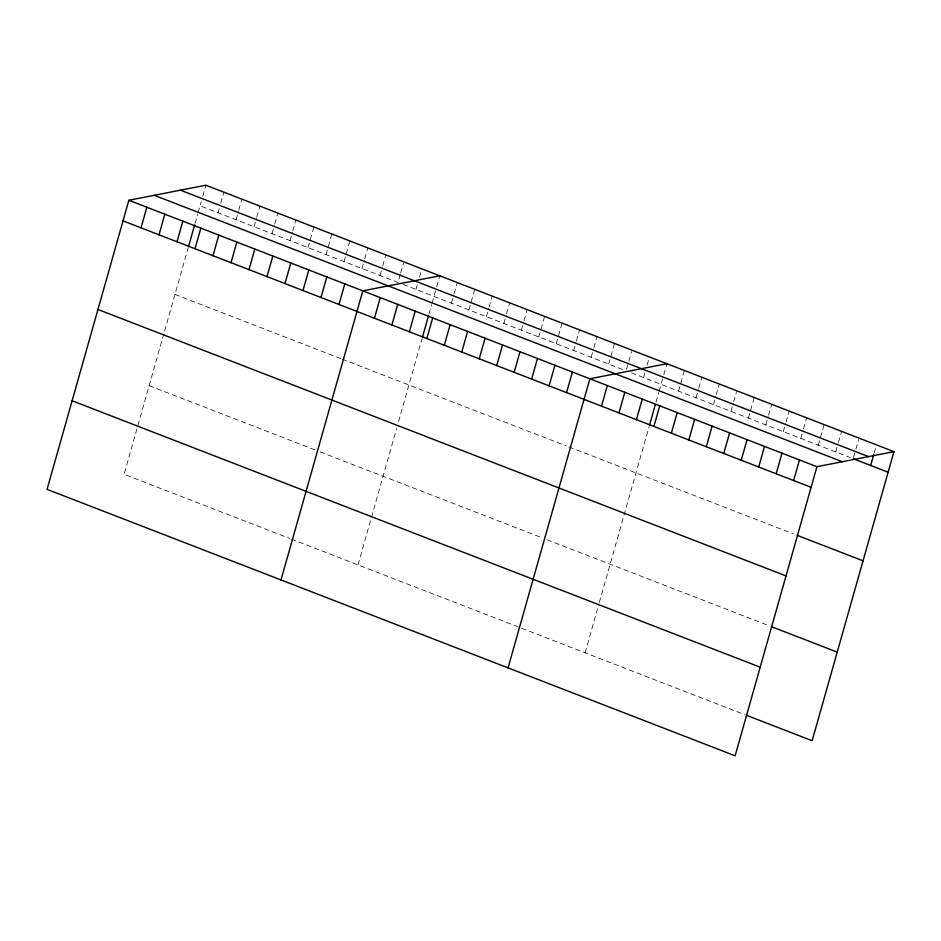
<?xml version="1.0" encoding="UTF-8"?>
<svg xmlns="http://www.w3.org/2000/svg" width="941" height="941" viewBox="0 0 941 941"><rect width="100%" height="100%" fill="white"/><g stroke="black" fill="none" stroke-linecap="round" stroke-linejoin="round"><path stroke-width="0.71" stroke-dasharray="4.71 3.53" d="M163.852 333.737L124.071 474.299L289.887 538.499M164.64 330.926L188.094 248.059M195.034 223.523L197.728 213.983M198.116 212.619L201.209 201.692M202.762 196.199L205.879 185.212M218.041 212.772L219.206 208.655M220.759 203.162L223.876 192.176M236.038 219.747L238.367 211.502M238.755 210.137L241.872 199.151M254.035 226.71L256.364 218.477M256.752 217.1L259.869 206.114M272.031 233.686L274.36 225.44M274.748 224.064L277.854 213.089M290.028 240.649L292.357 232.415M292.745 231.039L295.85 220.053M308.025 247.612L313.847 227.016M326.021 254.588L331.844 233.991M344.018 261.551L349.84 240.955M362.014 268.526L364.343 260.281M364.732 258.916L367.837 247.93M380.011 275.49L382.34 267.256M382.728 265.88L385.834 254.893M400.337 274.219L397.996 282.453L200.045 205.808M400.725 272.843L403.442 263.233M415.993 289.428L417.557 283.935M419.498 277.066L421.827 268.832M358.015 564.882L396.596 428.531M398.584 421.509L422.038 338.654M428.978 314.118L431.684 304.578M432.06 303.214L436.33 288.158M436.718 286.782L439.823 275.795M451.457 303.155L453.785 294.921M454.174 293.545L457.291 282.559M468.924 309.918L474.758 289.322M486.391 316.682L488.72 308.448M489.108 307.072L492.225 296.086M503.858 323.445L506.187 315.211M506.576 313.835L509.693 302.849M521.326 330.209L523.655 321.975M524.043 320.599L527.148 309.613M538.793 336.972L544.616 316.376M556.26 343.736L562.083 323.139M573.728 350.499L576.057 342.265M576.445 340.889L579.55 329.903M591.195 357.262L593.524 349.029M593.912 347.652L597.017 336.666M608.662 364.026L614.485 343.43M626.518 369.413L628.459 362.556M628.847 361.179L631.564 351.569M643.585 377.553L645.15 372.06M647.09 365.19L649.419 356.957M585.079 652.807L598.97 603.734M599.358 602.369L649.102 426.579M656.042 402.042L658.747 392.491M659.123 391.138L663.393 376.082M663.781 374.706L666.887 363.72M678.52 391.08L684.354 370.483M695.987 397.843L698.316 389.609M698.716 388.233L701.821 377.247M713.454 404.606L715.783 396.373M716.172 394.997L719.289 384.01M730.922 411.37L733.251 403.136M733.639 401.76L736.756 390.774M748.389 418.133L754.223 397.537M765.856 424.897L768.185 416.663M768.574 415.287L771.679 404.301M783.324 431.66L785.653 423.426M786.041 422.05L789.146 411.064M800.791 438.424L803.12 430.19M803.508 428.814L806.613 417.828M818.258 445.187L824.081 424.591M835.726 451.951L838.055 443.717M838.443 442.341L841.548 431.354M853.581 457.338L855.522 450.468M855.91 449.104L858.627 439.494M874.154 453.115L875.706 447.622M403.148 284.453L624.777 370.272M631.493 372.871L850.499 457.667M174.979 294.415L340.795 358.615M342.077 359.109L566.117 445.869M568.811 446.904L793.181 533.782M149.149 385.692L314.964 449.904M320.105 451.892L540.287 537.146M547.003 539.758L767.35 625.071M291.181 539.005L744.966 714.713"/><path stroke-width="1.41" d="M893.95 451.645L205.879 185.212L128.858 200.268L47.05 489.355L735.121 755.788L816.929 466.701L893.95 451.645L812.142 740.732L746.307 715.231M141.021 227.84L146.843 207.243M159.017 234.803L164.84 214.207M177.014 241.778L182.836 221.182M188.471 246.707L194.646 224.887M195.01 248.742L200.833 228.145M213.007 255.705L218.83 235.109M231.004 262.68L236.826 242.084M249 269.644L254.823 249.047M266.985 276.619L272.819 256.023M284.982 283.582L290.816 262.986M302.978 290.546L308.813 269.949M320.975 297.521L326.809 276.925M338.972 304.484L344.806 283.888M280.994 579.938L362.803 290.863L439.823 275.795M374.436 318.223L380.27 297.627M391.903 324.986L397.725 304.39M409.37 331.75L415.193 311.153M422.427 337.29L428.59 315.482M426.838 338.513L432.66 317.917M444.305 345.276L450.127 324.68M461.772 352.04L467.595 331.444M479.24 358.803L485.062 338.207M496.707 365.567L502.529 344.959M514.162 372.318L519.997 351.722M531.63 379.082L537.464 358.486M549.097 385.845L554.931 365.249M566.564 392.609L572.399 372.013M508.058 667.863L589.866 378.776L666.887 363.72M601.499 406.136L607.333 385.539M618.966 412.899L624.8 392.303M636.434 419.662L642.268 399.066M649.49 425.214L655.277 404.759M653.901 426.426L659.723 405.83M671.368 433.189L677.191 412.593M688.836 439.953L694.658 419.357M706.303 446.716L712.125 426.12M723.77 453.48L729.593 432.884M741.237 460.243L747.06 439.647M758.705 467.007L764.527 446.41M776.16 473.77L781.995 453.174M793.628 480.533L799.462 459.937M870.66 465.477L873.766 454.491M180.46 190.176L868.531 456.608M853.193 458.714L888.128 472.241M154.265 195.305L842.348 461.737M128.858 200.268L816.929 466.701M123.024 220.864L811.095 487.297M797.215 535.347L863.05 560.836M97.958 309.471L786.029 575.904M771.385 626.635L837.219 652.125M72.116 400.76L760.199 667.193"/></g></svg>
